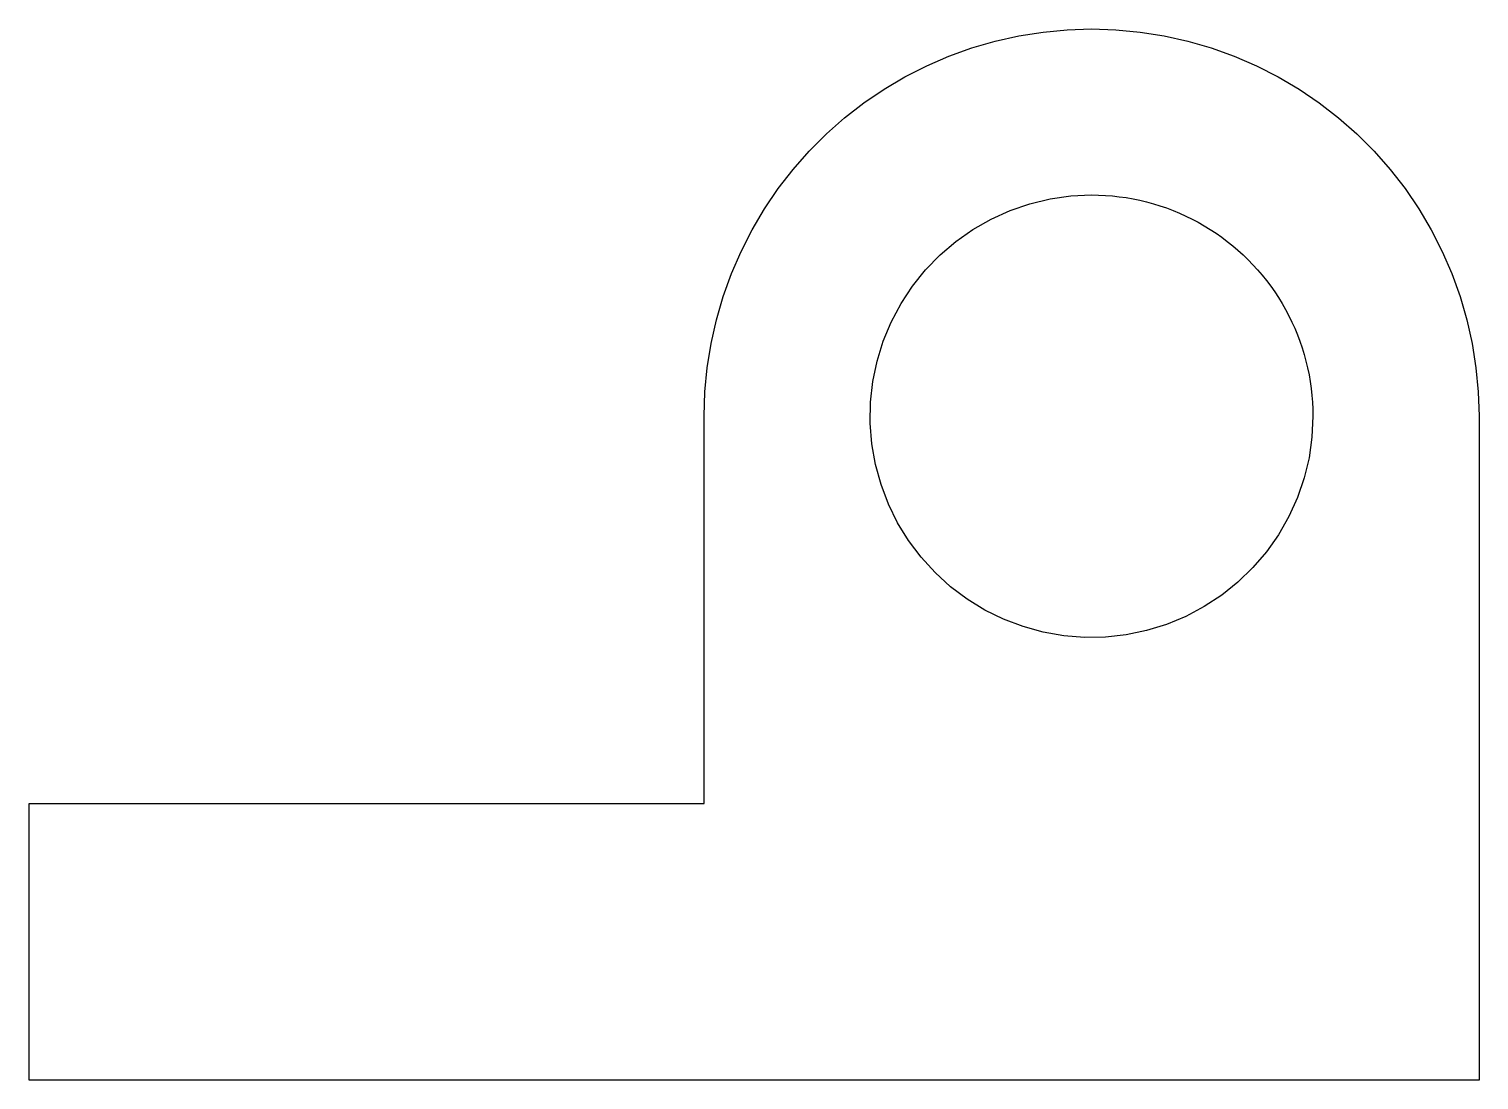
# Model space of a CAD drawing. Header units: metres. Extents: x -25.6 to 0.6, y 0 to 19.
import ezdxf

# ---------------------------------------------------------------- set-up
doc = ezdxf.new("R2010")
doc.units = ezdxf.units.M

msp = doc.modelspace()

# ---------------------------------------------------------------- linework, layer by layer
for points in [[(-13.4, 12), (-13.386, 12.44), (-13.345, 12.877), (-13.276, 13.312), (-13.18, 13.741), (-13.057, 14.163), (-12.908, 14.577), (-12.734, 14.98), (-12.534, 15.372), (-12.31, 15.751), (-12.063, 16.114), (-11.794, 16.462), (-11.503, 16.792), (-11.192, 17.103), (-10.862, 17.394), (-10.514, 17.663), (-10.151, 17.91), (-9.772, 18.134), (-9.38, 18.334), (-8.977, 18.508), (-8.563, 18.657), (-8.141, 18.78), (-7.712, 18.876), (-7.277, 18.945), (-6.84, 18.986), (-6.4, 19), (-5.96, 18.986), (-5.523, 18.945), (-5.088, 18.876), (-4.659, 18.78), (-4.237, 18.657), (-3.823, 18.508), (-3.42, 18.334), (-3.028, 18.134), (-2.649, 17.91), (-2.286, 17.663), (-1.938, 17.394), (-1.608, 17.103), (-1.297, 16.792), (-1.006, 16.462), (-0.737, 16.114), (-0.49, 15.751), (-0.266, 15.372), (-0.066, 14.98), (0.108, 14.577), (0.257, 14.163), (0.38, 13.741), (0.476, 13.312), (0.545, 12.877), (0.586, 12.44), (0.6, 12)], [(-2.4, 12), (-2.418, 11.624), (-2.471, 11.25), (-2.559, 10.884), (-2.681, 10.528), (-2.836, 10.184), (-3.023, 9.857), (-3.239, 9.548), (-3.484, 9.262), (-3.755, 9), (-4.049, 8.764), (-4.364, 8.557), (-4.697, 8.381), (-5.045, 8.236), (-5.405, 8.126), (-5.774, 8.049), (-6.149, 8.008), (-6.526, 8.002), (-6.901, 8.032), (-7.273, 8.096), (-7.636, 8.196), (-7.989, 8.329), (-8.327, 8.495), (-8.648, 8.692), (-8.95, 8.918), (-9.228, 9.172), (-9.482, 9.45), (-9.708, 9.752), (-9.905, 10.073), (-10.071, 10.411), (-10.204, 10.764), (-10.304, 11.127), (-10.368, 11.499), (-10.398, 11.874), (-10.392, 12.251), (-10.351, 12.626), (-10.274, 12.995), (-10.164, 13.355), (-10.019, 13.703), (-9.843, 14.036), (-9.636, 14.351), (-9.4, 14.645), (-9.138, 14.916), (-8.852, 15.161), (-8.543, 15.377), (-8.216, 15.564), (-7.872, 15.719), (-7.516, 15.841), (-7.15, 15.929), (-6.776, 15.982), (-6.4, 16)], [(-6.4, 16), (-6.274, 15.998), (-6.149, 15.992), (-6.024, 15.982), (-5.899, 15.968), (-5.774, 15.951), (-5.65, 15.929), (-5.527, 15.904), (-5.405, 15.874), (-5.284, 15.841), (-5.164, 15.804), (-5.045, 15.764), (-4.928, 15.719), (-4.811, 15.671), (-4.697, 15.619), (-4.584, 15.564), (-4.473, 15.505), (-4.364, 15.443), (-4.257, 15.377), (-4.152, 15.308), (-4.049, 15.236), (-3.948, 15.161), (-3.85, 15.082), (-3.755, 15), (-3.662, 14.916), (-3.572, 14.828), (-3.484, 14.738), (-3.4, 14.645), (-3.318, 14.55), (-3.239, 14.452), (-3.164, 14.351), (-3.092, 14.248), (-3.023, 14.143), (-2.957, 14.036), (-2.895, 13.927), (-2.836, 13.816), (-2.781, 13.703), (-2.729, 13.589), (-2.681, 13.472), (-2.636, 13.355), (-2.596, 13.236), (-2.559, 13.116), (-2.526, 12.995), (-2.496, 12.873), (-2.471, 12.75), (-2.449, 12.626), (-2.432, 12.501), (-2.418, 12.376), (-2.408, 12.251), (-2.402, 12.126), (-2.4, 12)], [(-13.4, 5), (-13.4, 5.14), (-13.4, 5.28), (-13.4, 5.42), (-13.4, 5.56), (-13.4, 5.7), (-13.4, 5.84), (-13.4, 5.98), (-13.4, 6.12), (-13.4, 6.26), (-13.4, 6.4), (-13.4, 6.54), (-13.4, 6.68), (-13.4, 6.82), (-13.4, 6.96), (-13.4, 7.1), (-13.4, 7.24), (-13.4, 7.38), (-13.4, 7.52), (-13.4, 7.66), (-13.4, 7.8), (-13.4, 7.94), (-13.4, 8.08), (-13.4, 8.22), (-13.4, 8.36), (-13.4, 8.5), (-13.4, 8.64), (-13.4, 8.78), (-13.4, 8.92), (-13.4, 9.06), (-13.4, 9.2), (-13.4, 9.34), (-13.4, 9.48), (-13.4, 9.62), (-13.4, 9.76), (-13.4, 9.9), (-13.4, 10.04), (-13.4, 10.18), (-13.4, 10.32), (-13.4, 10.46), (-13.4, 10.6), (-13.4, 10.74), (-13.4, 10.88), (-13.4, 11.02), (-13.4, 11.16), (-13.4, 11.3), (-13.4, 11.44), (-13.4, 11.58), (-13.4, 11.72), (-13.4, 11.86), (-13.4, 12)], [(-13.4, 5), (-13.4, 5.14), (-13.4, 5.28), (-13.4, 5.42), (-13.4, 5.56), (-13.4, 5.7), (-13.4, 5.84), (-13.4, 5.98), (-13.4, 6.12), (-13.4, 6.26), (-13.4, 6.4), (-13.4, 6.54), (-13.4, 6.68), (-13.4, 6.82), (-13.4, 6.96), (-13.4, 7.1), (-13.4, 7.24), (-13.4, 7.38), (-13.4, 7.52), (-13.4, 7.66), (-13.4, 7.8), (-13.4, 7.94), (-13.4, 8.08), (-13.4, 8.22), (-13.4, 8.36), (-13.4, 8.5), (-13.4, 8.64), (-13.4, 8.78), (-13.4, 8.92), (-13.4, 9.06), (-13.4, 9.2), (-13.4, 9.34), (-13.4, 9.48), (-13.4, 9.62), (-13.4, 9.76), (-13.4, 9.9), (-13.4, 10.04), (-13.4, 10.18), (-13.4, 10.32), (-13.4, 10.46), (-13.4, 10.6), (-13.4, 10.74), (-13.4, 10.88), (-13.4, 11.02), (-13.4, 11.16), (-13.4, 11.3), (-13.4, 11.44), (-13.4, 11.58), (-13.4, 11.72), (-13.4, 11.86), (-13.4, 12)], [(0.6, 12), (0.6, 11.76), (0.6, 11.52), (0.6, 11.28), (0.6, 11.04), (0.6, 10.8), (0.6, 10.56), (0.6, 10.32), (0.6, 10.08), (0.6, 9.84), (0.6, 9.6), (0.6, 9.36), (0.6, 9.12), (0.6, 8.88), (0.6, 8.64), (0.6, 8.4), (0.6, 8.16), (0.6, 7.92), (0.6, 7.68), (0.6, 7.44), (0.6, 7.2), (0.6, 6.96), (0.6, 6.72), (0.6, 6.48), (0.6, 6.24), (0.6, 6), (0.6, 5.76), (0.6, 5.52), (0.6, 5.28), (0.6, 5.04), (0.6, 4.8), (0.6, 4.56), (0.6, 4.32), (0.6, 4.08), (0.6, 3.84), (0.6, 3.6), (0.6, 3.36), (0.6, 3.12), (0.6, 2.88), (0.6, 2.64), (0.6, 2.4), (0.6, 2.16), (0.6, 1.92), (0.6, 1.68), (0.6, 1.44), (0.6, 1.2), (0.6, 0.96), (0.6, 0.72), (0.6, 0.48), (0.6, 0.24), (0.6, 0)], [(-25.6, 0), (-25.6, 0.1), (-25.6, 0.2), (-25.6, 0.3), (-25.6, 0.4), (-25.6, 0.5), (-25.6, 0.6), (-25.6, 0.7), (-25.6, 0.8), (-25.6, 0.9), (-25.6, 1), (-25.6, 1.1), (-25.6, 1.2), (-25.6, 1.3), (-25.6, 1.4), (-25.6, 1.5), (-25.6, 1.6), (-25.6, 1.7), (-25.6, 1.8), (-25.6, 1.9), (-25.6, 2), (-25.6, 2.1), (-25.6, 2.2), (-25.6, 2.3), (-25.6, 2.4), (-25.6, 2.5), (-25.6, 2.6), (-25.6, 2.7), (-25.6, 2.8), (-25.6, 2.9), (-25.6, 3), (-25.6, 3.1), (-25.6, 3.2), (-25.6, 3.3), (-25.6, 3.4), (-25.6, 3.5), (-25.6, 3.6), (-25.6, 3.7), (-25.6, 3.8), (-25.6, 3.9), (-25.6, 4), (-25.6, 4.1), (-25.6, 4.2), (-25.6, 4.3), (-25.6, 4.4), (-25.6, 4.5), (-25.6, 4.6), (-25.6, 4.7), (-25.6, 4.8), (-25.6, 4.9), (-25.6, 5)], [(-25.6, 5), (-25.356, 5), (-25.112, 5), (-24.868, 5), (-24.624, 5), (-24.38, 5), (-24.136, 5), (-23.892, 5), (-23.648, 5), (-23.404, 5), (-23.16, 5), (-22.916, 5), (-22.672, 5), (-22.428, 5), (-22.184, 5), (-21.94, 5), (-21.696, 5), (-21.452, 5), (-21.208, 5), (-20.964, 5), (-20.72, 5), (-20.476, 5), (-20.232, 5), (-19.988, 5), (-19.744, 5), (-19.5, 5), (-19.256, 5), (-19.012, 5), (-18.768, 5), (-18.524, 5), (-18.28, 5), (-18.036, 5), (-17.792, 5), (-17.548, 5), (-17.304, 5), (-17.06, 5), (-16.816, 5), (-16.572, 5), (-16.328, 5), (-16.084, 5), (-15.84, 5), (-15.596, 5), (-15.352, 5), (-15.108, 5), (-14.864, 5), (-14.62, 5), (-14.376, 5), (-14.132, 5), (-13.888, 5), (-13.644, 5), (-13.4, 5)], [(-20, 5), (-19.868, 5), (-19.736, 5), (-19.604, 5), (-19.472, 5), (-19.34, 5), (-19.208, 5), (-19.076, 5), (-18.944, 5), (-18.812, 5), (-18.68, 5), (-18.548, 5), (-18.416, 5), (-18.284, 5), (-18.152, 5), (-18.02, 5), (-17.888, 5), (-17.756, 5), (-17.624, 5), (-17.492, 5), (-17.36, 5), (-17.228, 5), (-17.096, 5), (-16.964, 5), (-16.832, 5), (-16.7, 5), (-16.568, 5), (-16.436, 5), (-16.304, 5), (-16.172, 5), (-16.04, 5), (-15.908, 5), (-15.776, 5), (-15.644, 5), (-15.512, 5), (-15.38, 5), (-15.248, 5), (-15.116, 5), (-14.984, 5), (-14.852, 5), (-14.72, 5), (-14.588, 5), (-14.456, 5), (-14.324, 5), (-14.192, 5), (-14.06, 5), (-13.928, 5), (-13.796, 5), (-13.664, 5), (-13.532, 5), (-13.4, 5)], [(0.6, 0), (0.076, 0), (-0.448, 0), (-0.972, 0), (-1.496, 0), (-2.02, 0), (-2.544, 0), (-3.068, 0), (-3.592, 0), (-4.116, 0), (-4.64, 0), (-5.164, 0), (-5.688, 0), (-6.212, 0), (-6.736, 0), (-7.26, 0), (-7.784, 0), (-8.308, 0), (-8.832, 0), (-9.356, 0), (-9.88, 0), (-10.404, 0), (-10.928, 0), (-11.452, 0), (-11.976, 0), (-12.5, 0), (-13.024, 0), (-13.548, 0), (-14.072, 0), (-14.596, 0), (-15.12, 0), (-15.644, 0), (-16.168, 0), (-16.692, 0), (-17.216, 0), (-17.74, 0), (-18.264, 0), (-18.788, 0), (-19.312, 0), (-19.836, 0), (-20.36, 0), (-20.884, 0), (-21.408, 0), (-21.932, 0), (-22.456, 0), (-22.98, 0), (-23.504, 0), (-24.028, 0), (-24.552, 0), (-25.076, 0), (-25.6, 0)]]:
    msp.add_lwpolyline(points)

doc.saveas('drawing.dxf')
